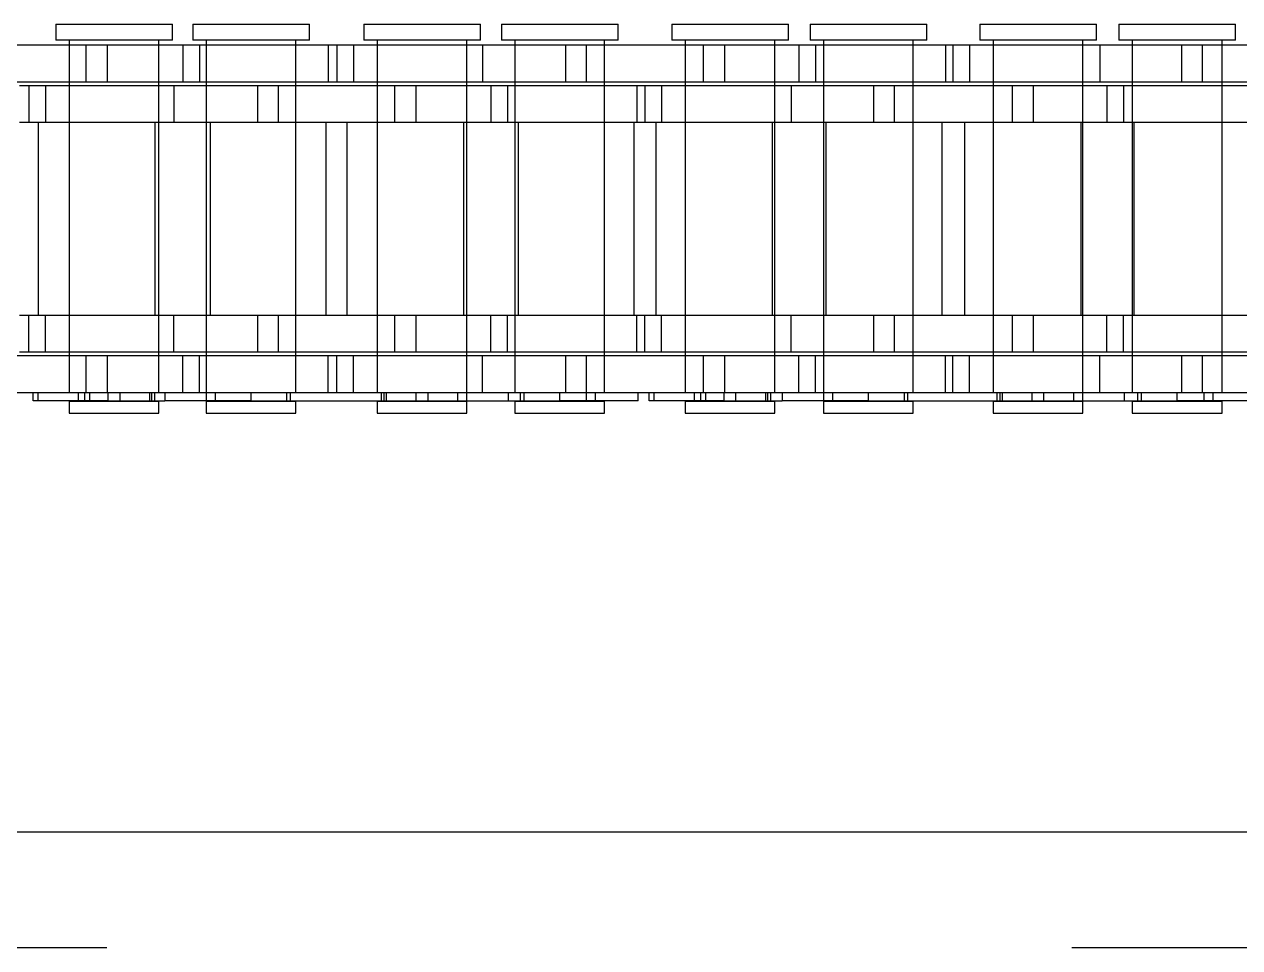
# Model space of a CAD drawing. Header units: metres. Extents: x 0 to 21025, y 0 to 14850.
# Drawn here: x 2276.9 to 2326.9, y 9051.4 to 9089.4 of the extents above; entities that cross this region are included whole.
import ezdxf

# ---------------------------------------------------------------- set-up
doc = ezdxf.new("R2010")
doc.units = ezdxf.units.M
doc.header["$LTSCALE"] = 25
doc.linetypes.add('HIDDEN2', pattern=[4.7625, 3.175, -1.5875])
doc.layers.add('SL4', color=4, linetype='Continuous')
doc.layers.add('ST1', color=7, linetype='HIDDEN2')

msp = doc.modelspace()

# ---------------------------------------------------------------- linework, layer by layer
at = {"layer": 'SL4'}
msp.add_line((2085.802, 9056.144), (2875.564, 9056.144), dxfattribs=at)
at = {"layer": 'ST1'}
for p, q in [((2278.147, 9089.384), (2282.944, 9089.384)), ((2278.147, 9089.384), (2278.147, 9088.725)), ((2282.944, 9088.725), (2282.944, 9089.384)), ((2283.78, 9089.384), (2288.577, 9089.384)), ((2283.78, 9089.384), (2283.78, 9088.725)), ((2288.577, 9088.725), (2288.577, 9089.384)), ((2290.817, 9089.384), (2295.614, 9089.384)), ((2290.817, 9089.384), (2290.817, 9088.725)), ((2295.614, 9088.725), (2295.614, 9089.384)), ((2296.48, 9089.384), (2301.277, 9089.384)), ((2296.48, 9089.384), (2296.48, 9088.725)), ((2301.277, 9088.725), (2301.277, 9089.384)), ((2303.487, 9089.384), (2308.284, 9089.384)), ((2303.487, 9089.384), (2303.487, 9088.725)), ((2308.284, 9088.725), (2308.284, 9089.384)), ((2309.18, 9089.384), (2313.977, 9089.384)), ((2309.18, 9089.384), (2309.18, 9088.725)), ((2313.977, 9088.725), (2313.977, 9089.384)), ((2316.157, 9089.384), (2320.954, 9089.384)), ((2316.157, 9089.384), (2316.157, 9088.725)), ((2320.954, 9088.725), (2320.954, 9089.384)), ((2321.88, 9089.384), (2326.677, 9089.384)), ((2321.88, 9089.384), (2321.88, 9088.725)), ((2326.677, 9088.725), (2326.677, 9089.384)), ((2270.304, 9088.541), (2279.399, 9088.541)), ((2282.944, 9088.725), (2278.147, 9088.725)), ((2278.7, 9088.725), (2278.7, 9074.227)), ((2278.7, 9088.541), (2278.7, 9087.021)), ((2279.399, 9088.541), (2280.259, 9088.541)), ((2279.399, 9087.021), (2279.399, 9088.541)), ((2280.259, 9088.541), (2289.354, 9088.541)), ((2280.259, 9088.541), (2280.259, 9087.021)), ((2282.39, 9074.227), (2282.39, 9088.725)), ((2282.39, 9087.021), (2282.39, 9088.541)), ((2283.37, 9088.541), (2283.37, 9087.021)), ((2288.577, 9088.725), (2283.78, 9088.725)), ((2284.056, 9088.541), (2284.056, 9087.021)), ((2284.334, 9088.725), (2284.334, 9074.227)), ((2284.334, 9088.541), (2284.334, 9087.021)), ((2288.024, 9074.227), (2288.024, 9088.725)), ((2288.024, 9087.021), (2288.024, 9088.541)), ((2289.354, 9088.541), (2289.354, 9087.021)), ((2289.354, 9088.541), (2295.704, 9088.541)), ((2289.705, 9088.541), (2289.705, 9087.021)), ((2290.391, 9088.541), (2290.391, 9087.021)), ((2295.614, 9088.725), (2290.817, 9088.725)), ((2291.37, 9088.725), (2291.37, 9074.227)), ((2291.37, 9088.541), (2291.37, 9087.021)), ((2295.06, 9074.227), (2295.06, 9088.725)), ((2295.06, 9087.021), (2295.06, 9088.541)), ((2295.704, 9088.541), (2295.704, 9087.021)), ((2295.704, 9088.541), (2304.799, 9088.541)), ((2301.277, 9088.725), (2296.48, 9088.725)), ((2297.034, 9088.725), (2297.034, 9074.227)), ((2297.034, 9088.541), (2297.034, 9087.021)), ((2299.135, 9087.021), (2299.135, 9088.541)), ((2299.965, 9088.541), (2299.965, 9087.021)), ((2300.724, 9074.227), (2300.724, 9088.725)), ((2300.724, 9087.021), (2300.724, 9088.541)), ((2308.284, 9088.725), (2303.487, 9088.725)), ((2304.04, 9088.725), (2304.04, 9074.227)), ((2304.04, 9088.541), (2304.04, 9087.021)), ((2304.799, 9088.541), (2305.659, 9088.541)), ((2304.799, 9087.021), (2304.799, 9088.541)), ((2305.659, 9088.541), (2314.754, 9088.541)), ((2305.659, 9088.541), (2305.659, 9087.021)), ((2307.73, 9074.227), (2307.73, 9088.725)), ((2307.73, 9087.021), (2307.73, 9088.541)), ((2308.71, 9088.541), (2308.71, 9087.021)), ((2313.977, 9088.725), (2309.18, 9088.725)), ((2309.396, 9088.541), (2309.396, 9087.021)), ((2309.734, 9088.725), (2309.734, 9074.227)), ((2309.734, 9088.541), (2309.734, 9087.021)), ((2313.424, 9074.227), (2313.424, 9088.725)), ((2313.424, 9087.021), (2313.424, 9088.541)), ((2314.754, 9088.541), (2314.754, 9087.021)), ((2314.754, 9088.541), (2321.104, 9088.541)), ((2315.045, 9088.541), (2315.045, 9087.021)), ((2315.731, 9088.541), (2315.731, 9087.021)), ((2320.954, 9088.725), (2316.157, 9088.725)), ((2316.71, 9088.725), (2316.71, 9074.227)), ((2316.71, 9088.541), (2316.71, 9087.021)), ((2320.4, 9074.227), (2320.4, 9088.725)), ((2320.4, 9087.021), (2320.4, 9088.541)), ((2321.104, 9088.541), (2321.104, 9087.021)), ((2321.104, 9088.541), (2330.199, 9088.541)), ((2326.677, 9088.725), (2321.88, 9088.725)), ((2322.434, 9088.725), (2322.434, 9074.227)), ((2322.434, 9088.541), (2322.434, 9087.021)), ((2324.475, 9087.021), (2324.475, 9088.541)), ((2325.305, 9088.541), (2325.305, 9087.021)), ((2326.124, 9074.227), (2326.124, 9088.725)), ((2326.124, 9087.021), (2326.124, 9088.541)), ((2270.304, 9087.021), (2279.399, 9087.021)), ((2279.399, 9087.021), (2280.259, 9087.021)), ((2280.259, 9087.021), (2289.354, 9087.021)), ((2289.354, 9087.021), (2295.704, 9087.021)), ((2295.704, 9087.021), (2304.799, 9087.021)), ((2304.799, 9087.021), (2305.659, 9087.021)), ((2305.659, 9087.021), (2314.754, 9087.021)), ((2314.754, 9087.021), (2321.104, 9087.021)), ((2321.104, 9087.021), (2330.199, 9087.021)), ((2276.654, 9086.869), (2283.004, 9086.869)), ((2277.035, 9086.869), (2277.035, 9085.349)), ((2277.721, 9086.869), (2277.721, 9085.349)), ((2278.7, 9086.869), (2278.7, 9085.349)), ((2282.39, 9085.349), (2282.39, 9086.869)), ((2283.004, 9086.869), (2283.004, 9085.349)), ((2283.004, 9086.869), (2292.099, 9086.869)), ((2284.334, 9086.869), (2284.334, 9085.349)), ((2286.465, 9085.349), (2286.465, 9086.869)), ((2287.295, 9086.869), (2287.295, 9085.349)), ((2288.024, 9085.349), (2288.024, 9086.869)), ((2291.37, 9086.869), (2291.37, 9085.349)), ((2292.099, 9086.869), (2292.959, 9086.869)), ((2292.099, 9085.349), (2292.099, 9086.869)), ((2292.959, 9086.869), (2302.054, 9086.869)), ((2292.959, 9086.869), (2292.959, 9085.349)), ((2295.06, 9085.349), (2295.06, 9086.869)), ((2296.04, 9086.869), (2296.04, 9085.349)), ((2296.726, 9086.869), (2296.726, 9085.349)), ((2297.034, 9086.869), (2297.034, 9085.349)), ((2300.724, 9085.349), (2300.724, 9086.869)), ((2302.054, 9086.869), (2302.054, 9085.349)), ((2302.054, 9086.869), (2308.404, 9086.869)), ((2302.375, 9086.869), (2302.375, 9085.349)), ((2303.061, 9086.869), (2303.061, 9085.349)), ((2304.04, 9086.869), (2304.04, 9085.349)), ((2307.73, 9085.349), (2307.73, 9086.869)), ((2308.404, 9086.869), (2308.404, 9085.349)), ((2308.404, 9086.869), (2317.499, 9086.869)), ((2309.734, 9086.869), (2309.734, 9085.349)), ((2311.805, 9085.349), (2311.805, 9086.869)), ((2312.635, 9086.869), (2312.635, 9085.349)), ((2313.424, 9085.349), (2313.424, 9086.869)), ((2316.71, 9086.869), (2316.71, 9085.349)), ((2317.499, 9086.869), (2318.359, 9086.869)), ((2317.499, 9085.349), (2317.499, 9086.869)), ((2318.359, 9086.869), (2327.454, 9086.869)), ((2318.359, 9086.869), (2318.359, 9085.349)), ((2320.4, 9085.349), (2320.4, 9086.869)), ((2321.38, 9086.869), (2321.38, 9085.349)), ((2322.066, 9086.869), (2322.066, 9085.349)), ((2322.434, 9086.869), (2322.434, 9085.349)), ((2326.124, 9085.349), (2326.124, 9086.869)), ((2276.654, 9085.349), (2283.004, 9085.349)), ((2277.439, 9077.419), (2277.439, 9085.349)), ((2278.7, 9085.349), (2278.7, 9077.419)), ((2282.219, 9085.349), (2282.219, 9077.419)), ((2282.39, 9077.419), (2282.39, 9085.349)), ((2283.004, 9085.349), (2292.099, 9085.349)), ((2284.334, 9085.349), (2284.334, 9077.419)), ((2284.505, 9077.419), (2284.505, 9085.349)), ((2288.024, 9077.419), (2288.024, 9085.349)), ((2289.255, 9085.349), (2289.255, 9077.419)), ((2290.139, 9077.419), (2290.139, 9085.349)), ((2291.37, 9085.349), (2291.37, 9077.419)), ((2292.099, 9085.349), (2292.959, 9085.349)), ((2292.959, 9085.349), (2302.054, 9085.349)), ((2294.919, 9085.349), (2294.919, 9077.419)), ((2295.06, 9077.419), (2295.06, 9085.349)), ((2297.034, 9085.349), (2297.034, 9077.419)), ((2297.175, 9077.419), (2297.175, 9085.349)), ((2300.724, 9077.419), (2300.724, 9085.349)), ((2301.925, 9085.349), (2301.925, 9077.419)), ((2302.054, 9085.349), (2308.404, 9085.349)), ((2302.839, 9077.419), (2302.839, 9085.349)), ((2304.04, 9085.349), (2304.04, 9077.419)), ((2307.619, 9085.349), (2307.619, 9077.419)), ((2307.73, 9077.419), (2307.73, 9085.349)), ((2308.404, 9085.349), (2317.499, 9085.349)), ((2309.734, 9085.349), (2309.734, 9077.419)), ((2309.845, 9077.419), (2309.845, 9085.349)), ((2313.424, 9077.419), (2313.424, 9085.349)), ((2314.595, 9085.349), (2314.595, 9077.419)), ((2315.539, 9077.419), (2315.539, 9085.349)), ((2316.71, 9085.349), (2316.71, 9077.419)), ((2317.499, 9085.349), (2318.359, 9085.349)), ((2318.359, 9085.349), (2327.454, 9085.349)), ((2320.319, 9085.349), (2320.319, 9077.419)), ((2320.4, 9077.419), (2320.4, 9085.349)), ((2322.434, 9085.349), (2322.434, 9077.419)), ((2322.515, 9077.419), (2322.515, 9085.349)), ((2326.124, 9077.419), (2326.124, 9085.349)), ((2276.654, 9077.419), (2283.004, 9077.419)), ((2277.035, 9075.899), (2277.035, 9077.419)), ((2277.721, 9075.899), (2277.721, 9077.419)), ((2278.7, 9077.419), (2278.7, 9075.899)), ((2282.39, 9075.899), (2282.39, 9077.419)), ((2283.004, 9075.899), (2283.004, 9077.419)), ((2283.004, 9077.419), (2292.099, 9077.419)), ((2284.334, 9077.419), (2284.334, 9075.899)), ((2286.465, 9075.899), (2286.465, 9077.419)), ((2287.295, 9077.419), (2287.295, 9075.899)), ((2288.024, 9075.899), (2288.024, 9077.419)), ((2291.37, 9077.419), (2291.37, 9075.899)), ((2292.099, 9077.419), (2292.959, 9077.419)), ((2292.099, 9075.899), (2292.099, 9077.419)), ((2292.959, 9077.419), (2302.054, 9077.419)), ((2292.959, 9077.419), (2292.959, 9075.899)), ((2295.06, 9075.899), (2295.06, 9077.419)), ((2296.04, 9075.899), (2296.04, 9077.419)), ((2296.726, 9075.899), (2296.726, 9077.419)), ((2297.034, 9077.419), (2297.034, 9075.899)), ((2300.724, 9075.899), (2300.724, 9077.419)), ((2302.054, 9075.899), (2302.054, 9077.419)), ((2302.054, 9077.419), (2308.404, 9077.419)), ((2302.375, 9075.899), (2302.375, 9077.419)), ((2303.061, 9075.899), (2303.061, 9077.419)), ((2304.04, 9077.419), (2304.04, 9075.899)), ((2307.73, 9075.899), (2307.73, 9077.419)), ((2308.404, 9075.899), (2308.404, 9077.419)), ((2308.404, 9077.419), (2317.499, 9077.419)), ((2309.734, 9077.419), (2309.734, 9075.899)), ((2311.805, 9075.899), (2311.805, 9077.419)), ((2312.635, 9077.419), (2312.635, 9075.899)), ((2313.424, 9075.899), (2313.424, 9077.419)), ((2316.71, 9077.419), (2316.71, 9075.899)), ((2317.499, 9077.419), (2318.359, 9077.419)), ((2317.499, 9075.899), (2317.499, 9077.419)), ((2318.359, 9077.419), (2327.454, 9077.419)), ((2318.359, 9077.419), (2318.359, 9075.899)), ((2320.4, 9075.899), (2320.4, 9077.419)), ((2321.38, 9075.899), (2321.38, 9077.419)), ((2322.066, 9075.899), (2322.066, 9077.419)), ((2322.434, 9077.419), (2322.434, 9075.899)), ((2326.124, 9075.899), (2326.124, 9077.419)), ((2270.304, 9075.747), (2279.399, 9075.747)), ((2276.654, 9075.899), (2283.004, 9075.899)), ((2278.7, 9075.747), (2278.7, 9074.227)), ((2279.399, 9075.747), (2280.259, 9075.747)), ((2279.399, 9074.227), (2279.399, 9075.747)), ((2280.259, 9075.747), (2289.354, 9075.747)), ((2280.259, 9075.747), (2280.259, 9074.227)), ((2282.39, 9074.227), (2282.39, 9075.747)), ((2283.004, 9075.899), (2292.099, 9075.899)), ((2283.37, 9074.227), (2283.37, 9075.747)), ((2284.056, 9074.227), (2284.056, 9075.747)), ((2284.334, 9075.747), (2284.334, 9073.894)), ((2288.024, 9074.227), (2288.024, 9075.747)), ((2289.354, 9074.227), (2289.354, 9075.747)), ((2289.354, 9075.747), (2295.704, 9075.747)), ((2289.705, 9074.227), (2289.705, 9075.747)), ((2290.391, 9074.227), (2290.391, 9075.747)), ((2291.37, 9075.747), (2291.37, 9074.227)), ((2292.099, 9075.899), (2292.959, 9075.899)), ((2292.959, 9075.899), (2302.054, 9075.899)), ((2295.06, 9073.894), (2295.06, 9075.747)), ((2295.704, 9074.227), (2295.704, 9075.747)), ((2295.704, 9075.747), (2304.799, 9075.747)), ((2297.034, 9075.747), (2297.034, 9074.227)), ((2299.135, 9074.227), (2299.135, 9075.747)), ((2299.965, 9075.747), (2299.965, 9074.227)), ((2300.724, 9074.227), (2300.724, 9075.747)), ((2302.054, 9075.899), (2308.404, 9075.899)), ((2304.04, 9075.747), (2304.04, 9074.227)), ((2304.799, 9075.747), (2305.659, 9075.747)), ((2304.799, 9074.227), (2304.799, 9075.747)), ((2305.659, 9075.747), (2314.754, 9075.747)), ((2305.659, 9075.747), (2305.659, 9074.227)), ((2307.73, 9074.227), (2307.73, 9075.747)), ((2308.404, 9075.899), (2317.499, 9075.899)), ((2308.71, 9074.227), (2308.71, 9075.747)), ((2309.396, 9074.227), (2309.396, 9075.747)), ((2309.734, 9075.747), (2309.734, 9073.894)), ((2313.424, 9074.227), (2313.424, 9075.747)), ((2314.754, 9074.227), (2314.754, 9075.747)), ((2314.754, 9075.747), (2321.104, 9075.747)), ((2315.045, 9074.227), (2315.045, 9075.747)), ((2315.731, 9074.227), (2315.731, 9075.747)), ((2316.71, 9075.747), (2316.71, 9074.227)), ((2317.499, 9075.899), (2318.359, 9075.899)), ((2318.359, 9075.899), (2327.454, 9075.899)), ((2320.4, 9073.894), (2320.4, 9075.747)), ((2321.104, 9074.227), (2321.104, 9075.747)), ((2321.104, 9075.747), (2330.199, 9075.747)), ((2322.434, 9075.747), (2322.434, 9074.227)), ((2324.475, 9074.227), (2324.475, 9075.747)), ((2325.305, 9075.747), (2325.305, 9074.227)), ((2326.124, 9074.227), (2326.124, 9075.747)), ((2270.304, 9074.227), (2279.399, 9074.227)), ((2277.221, 9073.894), (2277.221, 9074.227)), ((2277.424, 9073.894), (2277.424, 9074.227)), ((2279.069, 9074.227), (2279.069, 9073.858)), ((2279.34, 9073.894), (2279.34, 9074.227)), ((2279.399, 9074.227), (2280.259, 9074.227)), ((2279.542, 9073.894), (2279.542, 9074.227)), ((2280.259, 9074.227), (2289.354, 9074.227)), ((2280.301, 9073.894), (2280.301, 9074.227)), ((2280.789, 9073.894), (2280.789, 9074.227)), ((2282.021, 9073.858), (2282.021, 9074.227)), ((2282.1, 9073.894), (2282.1, 9074.227)), ((2282.221, 9073.894), (2282.221, 9074.227)), ((2282.627, 9074.227), (2282.627, 9073.894)), ((2284.703, 9074.227), (2284.703, 9073.858)), ((2286.179, 9073.894), (2286.179, 9074.227)), ((2287.655, 9073.858), (2287.655, 9074.227)), ((2287.798, 9073.894), (2287.798, 9074.227)), ((2289.354, 9074.227), (2295.704, 9074.227)), ((2291.539, 9073.894), (2291.539, 9074.227)), ((2291.661, 9073.894), (2291.661, 9074.227)), ((2291.739, 9074.227), (2291.739, 9073.858)), ((2292.972, 9073.894), (2292.972, 9074.227)), ((2293.459, 9073.894), (2293.459, 9074.227)), ((2294.691, 9073.858), (2294.691, 9074.227)), ((2295.704, 9074.227), (2304.799, 9074.227)), ((2296.767, 9073.894), (2296.767, 9074.227)), ((2297.26, 9073.894), (2297.26, 9074.227)), ((2297.403, 9074.227), (2297.403, 9073.858)), ((2298.879, 9073.894), (2298.879, 9074.227)), ((2299.986, 9073.894), (2299.986, 9074.227)), ((2300.355, 9073.858), (2300.355, 9074.227)), ((2302.11, 9073.894), (2302.11, 9074.227)), ((2302.561, 9073.894), (2302.561, 9074.227)), ((2302.764, 9073.894), (2302.764, 9074.227)), ((2304.409, 9074.227), (2304.409, 9073.858)), ((2304.68, 9073.894), (2304.68, 9074.227)), ((2304.799, 9074.227), (2305.659, 9074.227)), ((2304.882, 9073.894), (2304.882, 9074.227)), ((2305.642, 9073.894), (2305.642, 9074.227)), ((2305.659, 9074.227), (2314.754, 9074.227)), ((2306.129, 9073.894), (2306.129, 9074.227)), ((2307.361, 9073.858), (2307.361, 9074.227)), ((2307.44, 9073.894), (2307.44, 9074.227)), ((2307.561, 9073.894), (2307.561, 9074.227)), ((2308.027, 9074.227), (2308.027, 9073.894)), ((2310.103, 9074.227), (2310.103, 9073.858)), ((2311.579, 9073.894), (2311.579, 9074.227)), ((2313.055, 9073.858), (2313.055, 9074.227)), ((2313.198, 9073.894), (2313.198, 9074.227)), ((2314.754, 9074.227), (2321.104, 9074.227)), ((2316.879, 9073.894), (2316.879, 9074.227)), ((2317.001, 9073.894), (2317.001, 9074.227)), ((2317.079, 9074.227), (2317.079, 9073.858)), ((2318.312, 9073.894), (2318.312, 9074.227)), ((2318.799, 9073.894), (2318.799, 9074.227)), ((2320.031, 9073.858), (2320.031, 9074.227)), ((2321.104, 9074.227), (2330.199, 9074.227)), ((2322.107, 9073.894), (2322.107, 9074.227)), ((2322.66, 9073.894), (2322.66, 9074.227)), ((2322.803, 9074.227), (2322.803, 9073.858)), ((2324.279, 9073.894), (2324.279, 9074.227)), ((2325.386, 9073.894), (2325.386, 9074.227)), ((2325.755, 9073.858), (2325.755, 9074.227)), ((2280.301, 9073.894), (2277.221, 9073.894)), ((2282.39, 9073.858), (2278.7, 9073.858)), ((2278.7, 9073.858), (2278.7, 9073.384)), ((2280.301, 9073.894), (2282.627, 9073.894)), ((2282.39, 9073.384), (2282.39, 9073.858)), ((2286.179, 9073.894), (2282.627, 9073.894)), ((2288.024, 9073.858), (2284.334, 9073.858)), ((2284.334, 9073.858), (2284.334, 9073.384)), ((2286.179, 9073.894), (2298.879, 9073.894)), ((2288.024, 9073.384), (2288.024, 9073.858)), ((2295.06, 9073.858), (2291.37, 9073.858)), ((2291.37, 9073.858), (2291.37, 9073.384)), ((2295.06, 9073.384), (2295.06, 9073.858)), ((2300.724, 9073.858), (2297.034, 9073.858)), ((2297.034, 9073.858), (2297.034, 9073.384)), ((2302.11, 9073.894), (2298.879, 9073.894)), ((2300.724, 9073.384), (2300.724, 9073.858)), ((2305.642, 9073.894), (2302.561, 9073.894)), ((2307.73, 9073.858), (2304.04, 9073.858)), ((2304.04, 9073.858), (2304.04, 9073.384)), ((2305.642, 9073.894), (2308.027, 9073.894)), ((2307.73, 9073.384), (2307.73, 9073.858)), ((2311.579, 9073.894), (2308.027, 9073.894)), ((2313.424, 9073.858), (2309.734, 9073.858)), ((2309.734, 9073.858), (2309.734, 9073.384)), ((2311.579, 9073.894), (2324.279, 9073.894)), ((2313.424, 9073.384), (2313.424, 9073.858)), ((2320.4, 9073.858), (2316.71, 9073.858)), ((2316.71, 9073.858), (2316.71, 9073.384)), ((2320.4, 9073.384), (2320.4, 9073.858)), ((2326.124, 9073.858), (2322.434, 9073.858)), ((2322.434, 9073.858), (2322.434, 9073.384)), ((2327.51, 9073.894), (2324.279, 9073.894)), ((2326.124, 9073.384), (2326.124, 9073.858)), ((2278.7, 9073.384), (2282.39, 9073.384)), ((2284.334, 9073.384), (2288.024, 9073.384)), ((2291.37, 9073.384), (2295.06, 9073.384)), ((2297.034, 9073.384), (2300.724, 9073.384)), ((2304.04, 9073.384), (2307.73, 9073.384)), ((2309.734, 9073.384), (2313.424, 9073.384)), ((2316.71, 9073.384), (2320.4, 9073.384)), ((2322.434, 9073.384), (2326.124, 9073.384)), ((2085.802, 9056.144), (2875.564, 9056.144)), ((2875.564, 9051.381), (1875.564, 9051.381))]:
    msp.add_line(p, q, dxfattribs=at)

doc.saveas('drawing.dxf')
